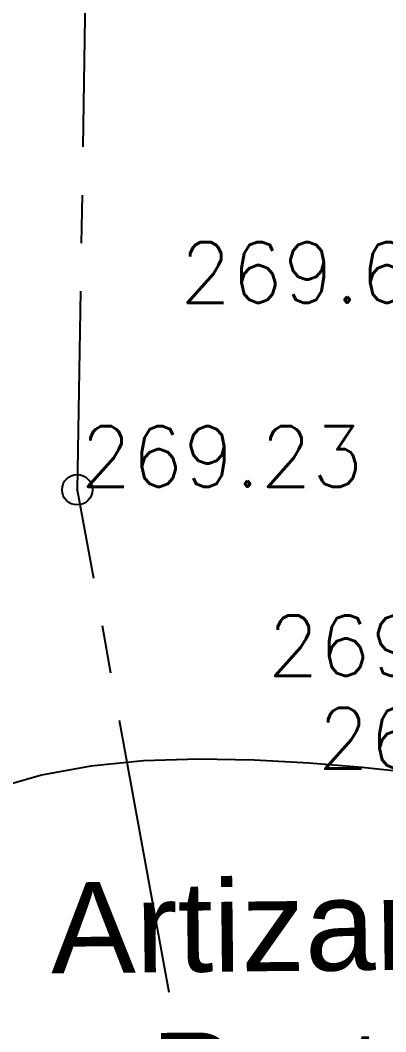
# Model space of a CAD drawing. Header units: millimetres. Extents: x 524954 to 526204, y 9523489 to 9524010.
# Drawn here: x 525196.24 to 525202.27, y 9523677.19 to 9523693.88 of the extents above; entities that cross this region are included whole.
import ezdxf
from ezdxf.enums import TextEntityAlignment as Align

# ---------------------------------------------------------------- set-up
doc = ezdxf.new("R2010")
doc.units = ezdxf.units.MM
doc.header["$PDMODE"] = 32
doc.header["$PDSIZE"] = 0.5
doc.linetypes.add('AXES2', pattern=[28.575, 19.05, -3.175, 3.175, -3.175])
doc.linetypes.add('CACHE2', pattern=[4.7625, 3.175, -1.5875])
for name, color, linetype in [('Axe_Piste', 3, 'AXES2'), ('CN_01_00', 3, 'Continuous'), ('TopoAlt', 3, 'Continuous'), ('TOPOJIS', 7, 'Continuous'), ('Toponomie', 7, 'CACHE2')]:
    doc.layers.add(name, color=color, linetype=linetype)
doc.styles.add('Simplex 1.0', font='Simplex.shx', dxfattribs={"width": 0.99, "height": 1})
doc.styles.get("Standard").update_dxf_attribs({"font": 'arial.ttf'})

# ---------------------------------------------------------------- blocks, each defined once
blk = doc.blocks.new('TCPOINT M')
at = {"color": 0}
blk.add_point((0, 0), dxfattribs=at)
at = {"layer": 'TopoAlt', "style": 'Simplex 1.0', "width": 0.99}
blk.add_attdef('ALT', (0.15, 0.15), '', height=1, dxfattribs=at)

msp = doc.modelspace()

# ---------------------------------------------------------------- linework, layer by layer
at = {"layer": 'Axe_Piste', "ltscale": 0.25, "flags": 128}
msp.add_lwpolyline([(525223.366, 9523755.337), (525205.865, 9523718.944), (525201.811, 9523709.035), (525199.485, 9523702.914), (525197.326, 9523695.207), (525197.178, 9523686.133), (525198.69, 9523677.843)], dxfattribs=at)
at = {"layer": 'CN_01_00', "elevation": 269, "flags": 128}
msp.add_lwpolyline([(525202.695, 9523681.463), (525201.878, 9523681.547), (525201.004, 9523681.62), (525200.096, 9523681.671), (525199.177, 9523681.689), (525198.271, 9523681.66), (525197.402, 9523681.573), (525196.59, 9523681.42), (525195.839, 9523681.207)], dxfattribs=at)

# ---------------------------------------------------------------- block references
at = {"layer": 'TOPOJIS'}
ref = msp.add_blockref('TCPOINT M', (525203.589, 9523689.171, 269.63), dxfattribs=at)
ref.add_attrib('ALT', '269.63', dxfattribs={"layer": 'TopoAlt', "height": 1, "style": 'Simplex 1.0', "width": 0.99}).set_placement((525203.539, 9523689.221, 269.63), align=Align.RIGHT)
ref = msp.add_blockref('TCPOINT M', (525197.178, 9523686.133, 269.23), dxfattribs=at)
ref.add_attrib('ALT', '269.23', (525197.228, 9523686.183, 269.23), dxfattribs={"layer": 'TopoAlt', "height": 1, "style": 'Simplex 1.0', "width": 0.99})
ref = msp.add_blockref('TCPOINT M', (525205.034, 9523683.01, 269.46), dxfattribs=at)
ref.add_attrib('ALT', '269.46', dxfattribs={"layer": 'TopoAlt', "height": 1, "style": 'Simplex 1.0', "width": 0.99}).set_placement((525204.984, 9523683.06, 269.46), align=Align.RIGHT)
ref = msp.add_blockref('TCPOINT M', (525205.863, 9523681.482, 269.03), dxfattribs=at)
ref.add_attrib('ALT', '269.03', dxfattribs={"layer": 'TopoAlt', "height": 1, "style": 'Simplex 1.0', "width": 0.99}).set_placement((525205.813, 9523681.532, 269.03), align=Align.RIGHT)

# ---------------------------------------------------------------- texts
at = {"layer": 'Toponomie', "insert": (525189.277, 9523679.571), "char_height": 1.5, "width": 38.52036, "attachment_point": 1, "rotation": 0.603}
msp.add_mtext('Lavage Artizanales \\Pdes Gros Porteurs', dxfattribs=at)

doc.saveas('drawing.dxf')
